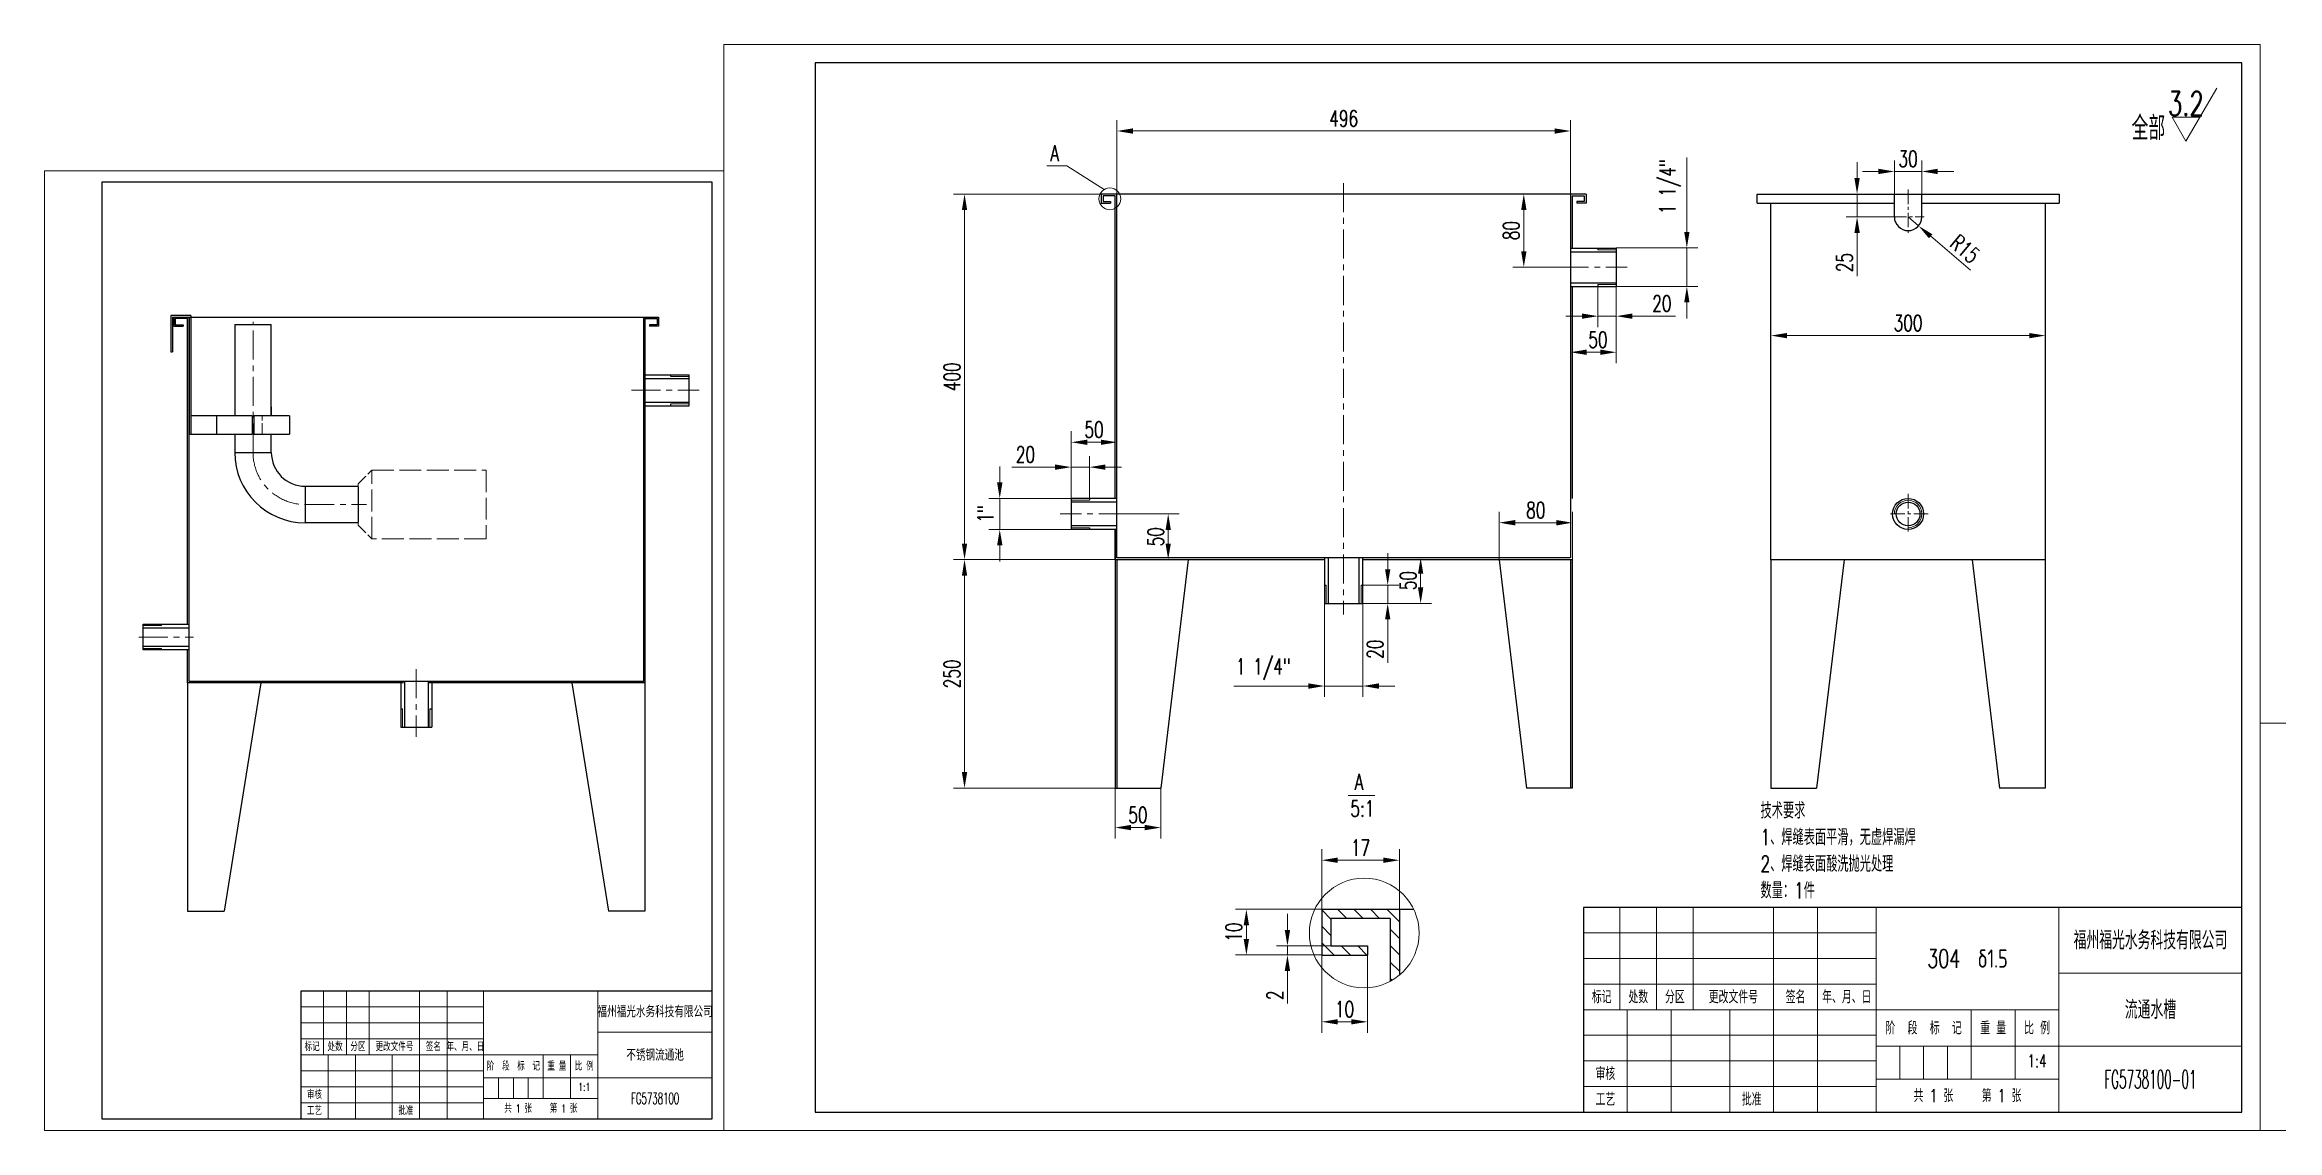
# Model space of a CAD drawing. Header units: millimetres. Extents: x 0 to 10469, y -1705 to 1188.
# Drawn here: x 0 to 2441, y 0 to 1188 of the extents above; entities that cross this region are included whole.
import ezdxf
from ezdxf.enums import TextEntityAlignment as Align

# ---------------------------------------------------------------- set-up
doc = ezdxf.new("R2010")
doc.units = ezdxf.units.MM
doc.linetypes.add('ACAD_ISO02W100', pattern=[15, 12, -3])
doc.linetypes.add('CENTER', pattern=[50.8, 31.75, -6.35, 6.35, -6.35])
for name, color, linetype, lineweight in [('中心线', 1, 'CENTER', 15), ('粗实线', 7, 'Continuous', 30), ('细实线', 3, 'Continuous', 15), ('虚线', 2, 'ACAD_ISO02W100', 15)]:
    doc.layers.add(name, color=color, linetype=linetype, lineweight=lineweight)
doc.styles.add('2', font='simplex.shx', dxfattribs={"width": 0.7, "height": 7, "bigfont": 'hztxt.shx'})
doc.styles.add('5', font='simplex.shx', dxfattribs={"width": 0.7, "height": 17.5, "bigfont": 'hztxt.shx'})
doc.styles.add('机械工程图样式', font='simplex.shx', dxfattribs={"width": 0.7, "height": 3.5, "bigfont": 'hztxt.shx'})
doc.dimstyles.new('机械工程图-5', dxfattribs={"dimtxt": 3.5, "dimasz": 17.5, "dimexe": 12, "dimexo": 0, "dimgap": 5, "dimtad": 1, "dimdec": 3, "dimdsep": 46, "dimtxsty": '5', "dimcen": 0, "dimclrd": 256, "dimclre": 256, "dimadec": 0, "dimazin": 2, "dimtfac": 1, "dimtdec": 3, "dimtmove": 0, "dimatfit": 3, "dimfxl": 1, "dimtolj": 1, "dimtzin": 0, "dimlwd": -1, "dimlwe": -1, "dimarcsym": 0})
doc.dimstyles.new('机械工程图-5-0.2', dxfattribs={"dimtxt": 3.5, "dimasz": 17.5, "dimexe": 12, "dimexo": 0, "dimgap": 5, "dimtad": 1, "dimdec": 3, "dimlfac": 0.2, "dimdsep": 46, "dimtxsty": '5', "dimcen": 0, "dimclrd": 256, "dimclre": 256, "dimadec": 0, "dimazin": 2, "dimtfac": 1, "dimtdec": 3, "dimtmove": 0, "dimatfit": 3, "dimfxl": 1, "dimtolj": 1, "dimtzin": 0, "dimlwd": -1, "dimlwe": -1, "dimarcsym": 0})

# ---------------------------------------------------------------- blocks, each defined once
blk = doc.blocks.new('*D3')
at = {"layer": 'Defpoints', "color": 0}
for p in [(1406.3, 201.9), (1358.9, 191.9), (1396.3, 191.9)]:
    blk.add_point(p, dxfattribs=at)
at = {"layer": '细实线'}
for p, q in [((1358.9, 219.4), (1358.9, 236.9)), ((1406.3, 201.9), (1346.9, 201.9)), ((1358.9, 201.9), (1358.9, 191.9)), ((1396.3, 191.9), (1346.9, 191.9)), ((1358.9, 174.4), (1358.9, 138.7))]:
    blk.add_line(p, q, dxfattribs=at)
for points in [[(1355.9, 219.4), (1361.8, 219.4), (1358.9, 201.9)], [(1355.9, 174.4), (1361.8, 174.4), (1358.9, 191.9)]]:
    blk.add_solid(points, dxfattribs=at)
at = {"layer": '细实线', "color": 0, "insert": (1345.1, 147.8), "char_height": 17.5, "attachment_point": 5, "rotation": 90, "style": '5'}
blk.add_mtext('\\A1;2', dxfattribs=at)
blk = doc.blocks.new('*D4')
at = {"layer": 'Defpoints', "color": 0}
for p in [(1396.3, 295.6), (1396.3, 241.9), (1481.3, 241.9)]:
    blk.add_point(p, dxfattribs=at)
at = {"layer": '细实线'}
for p, q in [((1396.3, 241.9), (1396.3, 307.6)), ((1463.8, 295.6), (1413.8, 295.6)), ((1481.3, 241.9), (1481.3, 307.6))]:
    blk.add_line(p, q, dxfattribs=at)
for points in [[(1413.8, 298.5), (1413.8, 292.7), (1396.3, 295.6)], [(1463.8, 298.5), (1463.8, 292.7), (1481.3, 295.6)]]:
    blk.add_solid(points, dxfattribs=at)
at = {"layer": '细实线', "color": 0, "insert": (1438.8, 309.3), "char_height": 17.5, "attachment_point": 5, "style": '5'}
blk.add_mtext('\\A1;17', dxfattribs=at)
blk = doc.blocks.new('*D5')
at = {"layer": 'Defpoints', "color": 0}
for p in [(1396.3, 191.9), (1446.3, 191.9), (1396.3, 118.8)]:
    blk.add_point(p, dxfattribs=at)
at = {"layer": '细实线'}
for p, q in [((1396.3, 191.9), (1396.3, 106.8)), ((1446.3, 191.9), (1446.3, 106.8)), ((1428.8, 118.8), (1413.8, 118.8))]:
    blk.add_line(p, q, dxfattribs=at)
for points in [[(1413.8, 121.7), (1413.8, 115.9), (1396.3, 118.8)], [(1428.8, 121.7), (1428.8, 115.9), (1446.3, 118.8)]]:
    blk.add_solid(points, dxfattribs=at)
at = {"layer": '细实线', "color": 0, "insert": (1421.3, 132.5), "char_height": 17.5, "attachment_point": 5, "style": '5'}
blk.add_mtext('\\A1;10', dxfattribs=at)
blk = doc.blocks.new('*D6')
at = {"layer": 'Defpoints', "color": 0}
for p in [(1396.3, 241.9), (1314, 191.9), (1396.3, 191.9)]:
    blk.add_point(p, dxfattribs=at)
at = {"layer": '细实线'}
for p, q in [((1396.3, 241.9), (1302, 241.9)), ((1314, 224.4), (1314, 209.4)), ((1396.3, 191.9), (1302, 191.9))]:
    blk.add_line(p, q, dxfattribs=at)
for points in [[(1311, 224.4), (1316.9, 224.4), (1314, 241.9)], [(1311, 209.4), (1316.9, 209.4), (1314, 191.9)]]:
    blk.add_solid(points, dxfattribs=at)
at = {"layer": '细实线', "color": 0, "insert": (1300.2, 216.9), "char_height": 17.5, "attachment_point": 5, "rotation": 90, "style": '5'}
blk.add_mtext('\\A1;10', dxfattribs=at)
blk = doc.blocks.new('*D7')
at = {"layer": 'Defpoints', "color": 0}
for p in [(1184.4, 674.5), (1184.4, 624.5), (1228.5, 624.5)]:
    blk.add_point(p, dxfattribs=at)
at = {"layer": '细实线'}
for p, q in [((1184.4, 674.5), (1240.5, 674.5)), ((1228.5, 657), (1228.5, 642)), ((1184.4, 624.5), (1240.5, 624.5))]:
    blk.add_line(p, q, dxfattribs=at)
for points in [[(1225.6, 657), (1231.4, 657), (1228.5, 674.5)], [(1225.6, 642), (1231.4, 642), (1228.5, 624.5)]]:
    blk.add_solid(points, dxfattribs=at)
at = {"layer": '细实线', "color": 0, "insert": (1214.8, 649.5), "char_height": 17.5, "attachment_point": 5, "rotation": 90, "style": '5'}
blk.add_mtext('\\A1;50', dxfattribs=at)
blk = doc.blocks.new('*D8')
at = {"layer": 'Defpoints', "color": 0}
for p in [(1617.3, 1024.5), (1656.4, 1024.5), (1656.4, 944.5)]:
    blk.add_point(p, dxfattribs=at)
at = {"layer": '细实线'}
for p, q in [((1656.4, 1024.5), (1605.3, 1024.5)), ((1617.3, 962), (1617.3, 1007)), ((1656.4, 944.5), (1605.3, 944.5))]:
    blk.add_line(p, q, dxfattribs=at)
for points in [[(1614.4, 1007), (1620.3, 1007), (1617.3, 1024.5)], [(1614.4, 962), (1620.3, 962), (1617.3, 944.5)]]:
    blk.add_solid(points, dxfattribs=at)
at = {"layer": '细实线', "color": 0, "insert": (1603.6, 984.5), "char_height": 17.5, "attachment_point": 5, "rotation": 90, "style": '5'}
blk.add_mtext('\\A1;80', dxfattribs=at)
blk = doc.blocks.new('*D9')
at = {"layer": 'Defpoints', "color": 0}
for p in [(1399.4, 576.5), (1441.4, 576.5), (1399.4, 486.2)]:
    blk.add_point(p, dxfattribs=at)
at = {"layer": '细实线'}
for p, q in [((1399.4, 576.5), (1399.4, 474.2)), ((1441.4, 576.5), (1441.4, 474.2)), ((1381.9, 486.2), (1300.3, 486.2)), ((1441.4, 486.2), (1399.4, 486.2)), ((1458.9, 486.2), (1476.4, 486.2))]:
    blk.add_line(p, q, dxfattribs=at)
for points in [[(1381.9, 483.2), (1381.9, 489.1), (1399.4, 486.2)], [(1458.9, 489.1), (1458.9, 483.2), (1441.4, 486.2)]]:
    blk.add_solid(points, dxfattribs=at)
at = {"layer": '细实线', "color": 0, "insert": (1332.4, 504.5), "char_height": 17.5, "attachment_point": 5, "style": '5'}
blk.add_mtext('\\A1;1 1/4"', dxfattribs=at)
blk = doc.blocks.new('*D10')
at = {"layer": 'Defpoints', "color": 0}
for p in [(1718.4, 965.5), (1718.4, 923.5), (1795.6, 923.5)]:
    blk.add_point(p, dxfattribs=at)
at = {"layer": '细实线'}
for p, q in [((1795.6, 983), (1795.6, 1064.5)), ((1718.4, 965.5), (1807.6, 965.5)), ((1795.6, 965.5), (1795.6, 923.5)), ((1718.4, 923.5), (1807.6, 923.5)), ((1795.6, 906), (1795.6, 888.5))]:
    blk.add_line(p, q, dxfattribs=at)
for points in [[(1792.7, 983), (1798.5, 983), (1795.6, 965.5)], [(1798.5, 906), (1792.7, 906), (1795.6, 923.5)]]:
    blk.add_solid(points, dxfattribs=at)
at = {"layer": '细实线', "color": 0, "insert": (1777.3, 1032.5), "char_height": 17.5, "attachment_point": 5, "rotation": 90, "style": '5'}
blk.add_mtext('\\A1;1 1/4"', dxfattribs=at)
blk = doc.blocks.new('*D11')
at = {"layer": 'Defpoints', "color": 0}
for p in [(1122.4, 691.5), (1044.3, 657.5), (1122.4, 657.5)]:
    blk.add_point(p, dxfattribs=at)
at = {"layer": '细实线'}
for p, q in [((1044.3, 709), (1044.3, 726.5)), ((1122.4, 691.5), (1032.3, 691.5)), ((1044.3, 691.5), (1044.3, 657.5)), ((1122.4, 657.5), (1032.3, 657.5)), ((1044.3, 640), (1044.3, 622.5))]:
    blk.add_line(p, q, dxfattribs=at)
for points in [[(1041.4, 709), (1047.3, 709), (1044.3, 691.5)], [(1047.3, 640), (1041.4, 640), (1044.3, 657.5)]]:
    blk.add_solid(points, dxfattribs=at)
at = {"layer": '细实线', "color": 0, "insert": (1028.9, 674.5), "char_height": 17.5, "attachment_point": 5, "rotation": 90, "style": '5'}
blk.add_mtext('\\A1;1"', dxfattribs=at)
blk = doc.blocks.new('*D12')
at = {"layer": 'Defpoints', "color": 0}
for p in [(1441.4, 596.5), (1441.4, 576.5), (1468.5, 576.5)]:
    blk.add_point(p, dxfattribs=at)
at = {"layer": '细实线'}
for p, q in [((1468.5, 614), (1468.5, 631.5)), ((1441.4, 596.5), (1480.5, 596.5)), ((1468.5, 596.5), (1468.5, 576.5)), ((1441.4, 576.5), (1480.5, 576.5)), ((1468.5, 559), (1468.5, 511.6))]:
    blk.add_line(p, q, dxfattribs=at)
for points in [[(1465.6, 614), (1471.4, 614), (1468.5, 596.5)], [(1465.6, 559), (1471.4, 559), (1468.5, 576.5)]]:
    blk.add_solid(points, dxfattribs=at)
at = {"layer": '细实线', "color": 0, "insert": (1454.7, 526.5), "char_height": 17.5, "attachment_point": 5, "rotation": 90, "style": '5'}
blk.add_mtext('\\A1;20', dxfattribs=at)
blk = doc.blocks.new('*D13')
at = {"layer": 'Defpoints', "color": 0}
for p in [(1698.4, 923.5), (1718.4, 923.5), (1718.4, 890.9)]:
    blk.add_point(p, dxfattribs=at)
at = {"layer": '细实线'}
for p, q in [((1698.4, 923.5), (1698.4, 878.9)), ((1718.4, 923.5), (1718.4, 878.9)), ((1680.9, 890.9), (1663.4, 890.9)), ((1698.4, 890.9), (1718.4, 890.9)), ((1735.9, 890.9), (1783.2, 890.9))]:
    blk.add_line(p, q, dxfattribs=at)
for points in [[(1680.9, 893.8), (1680.9, 888), (1698.4, 890.9)], [(1735.9, 893.8), (1735.9, 888), (1718.4, 890.9)]]:
    blk.add_solid(points, dxfattribs=at)
at = {"layer": '细实线', "color": 0, "insert": (1768.3, 904.7), "char_height": 17.5, "attachment_point": 5, "style": '5'}
blk.add_mtext('\\A1;20', dxfattribs=at)
blk = doc.blocks.new('*D14')
at = {"layer": 'Defpoints', "color": 0}
for p in [(1142.4, 725.7), (1122.4, 689.5), (1142.4, 689.5)]:
    blk.add_point(p, dxfattribs=at)
at = {"layer": '细实线'}
for p, q in [((1122.4, 689.5), (1122.4, 737.7)), ((1142.4, 689.5), (1142.4, 737.7)), ((1104.9, 725.7), (1057.5, 725.7)), ((1142.4, 725.7), (1122.4, 725.7)), ((1159.9, 725.7), (1177.4, 725.7))]:
    blk.add_line(p, q, dxfattribs=at)
for points in [[(1104.9, 728.6), (1104.9, 722.8), (1122.4, 725.7)], [(1159.9, 728.6), (1159.9, 722.8), (1142.4, 725.7)]]:
    blk.add_solid(points, dxfattribs=at)
at = {"layer": '细实线', "color": 0, "insert": (1072.4, 739.5), "char_height": 17.5, "attachment_point": 5, "style": '5'}
blk.add_mtext('\\A1;20', dxfattribs=at)
blk = doc.blocks.new('*D15')
at = {"layer": 'Defpoints', "color": 0}
for p in [(1670.4, 664.9), (1590.4, 624.5), (1670.4, 624.5)]:
    blk.add_point(p, dxfattribs=at)
at = {"layer": '细实线'}
for p, q in [((1590.4, 624.5), (1590.4, 676.9)), ((1607.9, 664.9), (1652.9, 664.9)), ((1670.4, 624.5), (1670.4, 676.9))]:
    blk.add_line(p, q, dxfattribs=at)
for points in [[(1607.9, 667.8), (1607.9, 661.9), (1590.4, 664.9)], [(1652.9, 667.8), (1652.9, 661.9), (1670.4, 664.9)]]:
    blk.add_solid(points, dxfattribs=at)
at = {"layer": '细实线', "color": 0, "insert": (1630.4, 678.6), "char_height": 17.5, "attachment_point": 5, "style": '5'}
blk.add_mtext('\\A1;80', dxfattribs=at)
blk = doc.blocks.new('*D16')
at = {"layer": 'Defpoints', "color": 0}
for p in [(1170.4, 374.5), (1220.4, 374.5), (1170.4, 331.3)]:
    blk.add_point(p, dxfattribs=at)
at = {"layer": '细实线'}
for p, q in [((1170.4, 374.5), (1170.4, 319.3)), ((1220.4, 374.5), (1220.4, 319.3)), ((1202.9, 331.3), (1187.9, 331.3))]:
    blk.add_line(p, q, dxfattribs=at)
for points in [[(1187.9, 334.3), (1187.9, 328.4), (1170.4, 331.3)], [(1202.9, 334.3), (1202.9, 328.4), (1220.4, 331.3)]]:
    blk.add_solid(points, dxfattribs=at)
at = {"layer": '细实线', "color": 0, "insert": (1195.4, 345.1), "char_height": 17.5, "attachment_point": 5, "style": '5'}
blk.add_mtext('\\A1;50', dxfattribs=at)
blk = doc.blocks.new('*D17')
at = {"layer": 'Defpoints', "color": 0}
for p in [(1005.8, 624.5), (1170.4, 624.5), (1170.4, 374.5)]:
    blk.add_point(p, dxfattribs=at)
at = {"layer": '细实线'}
for p, q in [((1170.4, 624.5), (993.8, 624.5)), ((1005.8, 392), (1005.8, 607)), ((1170.4, 374.5), (993.8, 374.5))]:
    blk.add_line(p, q, dxfattribs=at)
for points in [[(1002.9, 607), (1008.7, 607), (1005.8, 624.5)], [(1002.9, 392), (1008.7, 392), (1005.8, 374.5)]]:
    blk.add_solid(points, dxfattribs=at)
at = {"layer": '细实线', "color": 0, "insert": (992.1, 499.5), "char_height": 17.5, "attachment_point": 5, "rotation": 90, "style": '5'}
blk.add_mtext('\\A1;250', dxfattribs=at)
blk = doc.blocks.new('*D18')
at = {"layer": 'Defpoints', "color": 0}
for p in [(1441.4, 626.5), (1441.4, 576.5), (1504.5, 576.5)]:
    blk.add_point(p, dxfattribs=at)
at = {"layer": '细实线'}
for p, q in [((1441.4, 626.5), (1516.5, 626.5)), ((1504.5, 609), (1504.5, 594)), ((1441.4, 576.5), (1516.5, 576.5))]:
    blk.add_line(p, q, dxfattribs=at)
for points in [[(1501.6, 609), (1507.4, 609), (1504.5, 626.5)], [(1501.6, 594), (1507.4, 594), (1504.5, 576.5)]]:
    blk.add_solid(points, dxfattribs=at)
at = {"layer": '细实线', "color": 0, "insert": (1490.8, 601.5), "char_height": 17.5, "attachment_point": 5, "rotation": 90, "style": '5'}
blk.add_mtext('\\A1;50', dxfattribs=at)
blk = doc.blocks.new('*D19')
at = {"layer": 'Defpoints', "color": 0}
for p in [(1122.4, 752.9), (1122.4, 691.5), (1172.4, 691.5)]:
    blk.add_point(p, dxfattribs=at)
at = {"layer": '细实线'}
for p, q in [((1122.4, 691.5), (1122.4, 764.9)), ((1172.4, 691.5), (1172.4, 764.9)), ((1154.9, 752.9), (1139.9, 752.9))]:
    blk.add_line(p, q, dxfattribs=at)
for points in [[(1139.9, 755.8), (1139.9, 750), (1122.4, 752.9)], [(1154.9, 755.8), (1154.9, 750), (1172.4, 752.9)]]:
    blk.add_solid(points, dxfattribs=at)
at = {"layer": '细实线', "color": 0, "insert": (1147.4, 766.7), "char_height": 17.5, "attachment_point": 5, "style": '5'}
blk.add_mtext('\\A1;50', dxfattribs=at)
blk = doc.blocks.new('*D20')
at = {"layer": 'Defpoints', "color": 0}
for p in [(1668.4, 923.5), (1718.4, 923.5), (1668.4, 851.4)]:
    blk.add_point(p, dxfattribs=at)
at = {"layer": '细实线'}
for p, q in [((1668.4, 923.5), (1668.4, 839.4)), ((1718.4, 923.5), (1718.4, 839.4)), ((1700.9, 851.4), (1685.9, 851.4))]:
    blk.add_line(p, q, dxfattribs=at)
for points in [[(1685.9, 854.3), (1685.9, 848.5), (1668.4, 851.4)], [(1700.9, 854.3), (1700.9, 848.5), (1718.4, 851.4)]]:
    blk.add_solid(points, dxfattribs=at)
at = {"layer": '细实线', "color": 0, "insert": (1698.4, 865.1), "char_height": 17.5, "attachment_point": 5, "style": '5'}
blk.add_mtext('\\A1;50', dxfattribs=at)
blk = doc.blocks.new('*D21')
at = {"layer": 'Defpoints', "color": 0}
for p in [(1668.4, 1093.5), (1172.4, 1024.5), (1668.4, 1024.5)]:
    blk.add_point(p, dxfattribs=at)
at = {"layer": '细实线'}
for p, q in [((1172.4, 1024.5), (1172.4, 1105.5)), ((1668.4, 1024.5), (1668.4, 1105.5)), ((1189.9, 1093.5), (1650.9, 1093.5))]:
    blk.add_line(p, q, dxfattribs=at)
for points in [[(1189.9, 1096.4), (1189.9, 1090.5), (1172.4, 1093.5)], [(1650.9, 1096.4), (1650.9, 1090.5), (1668.4, 1093.5)]]:
    blk.add_solid(points, dxfattribs=at)
at = {"layer": '细实线', "color": 0, "insert": (1420.4, 1107.2), "char_height": 17.5, "attachment_point": 5, "style": '5'}
blk.add_mtext('\\A1;496', dxfattribs=at)
blk = doc.blocks.new('*D22')
at = {"layer": 'Defpoints', "color": 0}
for p in [(1155.4, 1024.5), (1005.8, 624.5), (1170.4, 624.5)]:
    blk.add_point(p, dxfattribs=at)
at = {"layer": '细实线'}
for p, q in [((1155.4, 1024.5), (993.8, 1024.5)), ((1005.8, 1007), (1005.8, 642)), ((1170.4, 624.5), (993.8, 624.5))]:
    blk.add_line(p, q, dxfattribs=at)
for points in [[(1002.9, 1007), (1008.7, 1007), (1005.8, 1024.5)], [(1002.9, 642), (1008.7, 642), (1005.8, 624.5)]]:
    blk.add_solid(points, dxfattribs=at)
at = {"layer": '细实线', "color": 0, "insert": (992.1, 824.5), "char_height": 17.5, "attachment_point": 5, "rotation": 90, "style": '5'}
blk.add_mtext('\\A1;400', dxfattribs=at)
blk = doc.blocks.new('标题栏')
at = {"layer": '粗实线'}
blk.add_lwpolyline([(-180, 0), (0, 0), (0, 56), (-180, 56)], close=True, dxfattribs=at)
at = {"layer": '细实线'}
for p, q in [((-170, 56), (-170, 28)), ((-160, 56), (-160, 28)), ((-150, 56), (-150, 28)), ((-128, 56), (-128, 0)), ((-116, 56), (-116, 0)), ((-100, 56), (-100, 0)), ((-50, 56), (-50, 0)), ((-100, 49), (-180, 49)), ((-100, 42), (-180, 42)), ((0, 38), (-50, 38)), ((-100, 35), (-180, 35)), ((-50, 28), (-180, 28)), ((-168, 28), (-168, 0)), ((-156, 28), (-156, 0)), ((-140, 28), (-140, 0)), ((-74, 28), (-74, 9)), ((-62, 28), (-62, 9)), ((-100, 21), (-180, 21)), ((-100, 14), (-180, 14)), ((0, 18), (-100, 18)), ((-93.5, 18), (-93.5, 9)), ((-87, 18), (-87, 9)), ((-80.5, 18), (-80.5, 9)), ((-100, 7), (-180, 7)), ((-100, 9), (-50, 9))]:
    blk.add_line(p, q, dxfattribs=at)
at = {"layer": '细实线', "style": '机械工程图样式', "width": 0.7}
for s, p in [('标记', (-175, 31.5)), ('处数', (-165, 31.49)), ('分区', (-155, 31.5)), ('更改文件号', (-139, 31.5)), ('签名', (-122, 31.5)), ('年、月、日', (-108, 31.5)), ('阶  段  标  记', (-87, 23)), ('重 量', (-68, 23)), ('比 例', (-56, 23)), ('审核', (-174, 10.5)), ('工艺', (-174, 3.5)), ('批准', (-134, 3.5))]:
    blk.add_text(s, height=3.5, dxfattribs=at).set_placement(p, align=Align.MIDDLE_CENTER)
for tag, height, p in [('单位名称', 5, (-25, 47)), ('材料标记', 5, (-75, 42)), ('图样名称', 5, (-25, 28)), ('重量', 3.5, (-68, 14)), ('比例', 3.5, (-56, 14)), ('共张第张', 3.5, (-75, 4.51)), ('图样代号', 5, (-25, 9))]:
    blk.add_attdef(tag, text='', height=height, dxfattribs=at).set_placement(p, align=Align.MIDDLE_CENTER)
blk = doc.blocks.new('粗糙度')
at = {"layer": '细实线'}
for p, q in [((0, 0), (4.48, 7.75)), ((0, 0), (-2.02, 3.5)), ((-2.02, 3.5), (2.02, 3.5))]:
    blk.add_line(p, q, dxfattribs=at)
at = {"layer": '细实线', "style": '机械工程图样式', "width": 0.7}
blk.add_attdef('粗糙度', text='', height=3.5, dxfattribs=at).set_placement((-0.02, 5.51), align=Align.MIDDLE_CENTER)
blk = doc.blocks.new('*D23')
at = {"layer": 'Defpoints', "color": 0}
for p in [(1887.5, 1014.5), (2187.5, 1014.5), (2187.5, 869.6)]:
    blk.add_point(p, dxfattribs=at)
at = {"layer": '细实线'}
for p, q in [((1887.5, 1014.5), (1887.5, 857.6)), ((2187.5, 1014.5), (2187.5, 857.6)), ((1905, 869.6), (2170, 869.6))]:
    blk.add_line(p, q, dxfattribs=at)
for points in [[(1905, 872.5), (1905, 866.7), (1887.5, 869.6)], [(2170, 872.5), (2170, 866.7), (2187.5, 869.6)]]:
    blk.add_solid(points, dxfattribs=at)
at = {"layer": '细实线', "color": 0, "insert": (2037.5, 883.4), "char_height": 17.5, "attachment_point": 5, "style": '5'}
blk.add_mtext('\\A1;300', dxfattribs=at)
blk = doc.blocks.new('*D24')
at = {"layer": 'Defpoints', "color": 0}
for p in [(2037.5, 999.5), (2048.9, 989.7)]:
    blk.add_point(p, dxfattribs=at)
at = {"layer": '细实线'}
for p, q in [((2037.5, 999.5), (2048.9, 989.7)), ((2105.7, 941.1), (2062.2, 978.3))]:
    blk.add_line(p, q, dxfattribs=at)
blk.add_solid([(2064.1, 980.5), (2060.3, 976.1), (2048.9, 989.7)], dxfattribs=at)
at = {"layer": '细实线', "color": 0, "insert": (2099.6, 964.5), "char_height": 17.5, "attachment_point": 5, "rotation": 319.4678, "style": '5'}
blk.add_mtext('\\A1;R15', dxfattribs=at)
blk = doc.blocks.new('*D25')
at = {"layer": 'Defpoints', "color": 0}
for p in [(2052.5, 1049.2), (2022.5, 1024.5), (2052.5, 1024.5)]:
    blk.add_point(p, dxfattribs=at)
at = {"layer": '细实线'}
for p, q in [((2022.5, 1024.5), (2022.5, 1061.2)), ((2052.5, 1024.5), (2052.5, 1061.2)), ((2005, 1049.2), (1987.5, 1049.2)), ((2022.5, 1049.2), (2052.5, 1049.2)), ((2070, 1049.2), (2087.5, 1049.2))]:
    blk.add_line(p, q, dxfattribs=at)
for points in [[(2005, 1052.2), (2005, 1046.3), (2022.5, 1049.2)], [(2070, 1052.2), (2070, 1046.3), (2052.5, 1049.2)]]:
    blk.add_solid(points, dxfattribs=at)
at = {"layer": '细实线', "color": 0, "insert": (2037.5, 1063), "char_height": 17.5, "attachment_point": 5, "style": '5'}
blk.add_mtext('\\A1;30', dxfattribs=at)
blk = doc.blocks.new('*D26')
at = {"layer": 'Defpoints', "color": 0}
for p in [(2022.5, 1024.5), (1981.7, 999.5), (2020, 999.5)]:
    blk.add_point(p, dxfattribs=at)
at = {"layer": '细实线'}
for p, q in [((1981.7, 1042), (1981.7, 1059.5)), ((2022.5, 1024.5), (1969.7, 1024.5)), ((1981.7, 1024.5), (1981.7, 999.5)), ((2020, 999.5), (1969.7, 999.5)), ((1981.7, 982), (1981.7, 934.6))]:
    blk.add_line(p, q, dxfattribs=at)
for points in [[(1978.8, 1042), (1984.7, 1042), (1981.7, 1024.5)], [(1978.8, 982), (1984.7, 982), (1981.7, 999.5)]]:
    blk.add_solid(points, dxfattribs=at)
at = {"layer": '细实线', "color": 0, "insert": (1968, 949.5), "char_height": 17.5, "attachment_point": 5, "rotation": 90, "style": '5'}
blk.add_mtext('\\A1;25', dxfattribs=at)

msp = doc.modelspace()

# ---------------------------------------------------------------- hatches: boundary and pattern name
at = {"layer": '细实线'}
h = msp.add_hatch(dxfattribs=at)
h.set_pattern_fill('ANSI31', color=256, scale=4, angle=-90, style=0)
h.set_pattern_definition([(315, (1262.278, 680.612), (8.98026, 8.98026), [])])
h.paths.add_polyline_path([(1471.3383, 231.8707), (1471.3383, 163.1442, 0.050455265), (1481.3383, 169.9184), (1481.3383, 241.8707), (1396.3383, 241.8707), (1396.3383, 191.8707), (1446.3383, 191.8707), (1446.3383, 201.8707), (1406.3383, 201.8707), (1406.3383, 231.8707)])

# ---------------------------------------------------------------- linework, layer by layer
at = {"layer": '中心线'}
for p, q in [((1420.3538, 1036.4505), (1420.3538, 564.4505)), ((1656.3538, 944.4505), (1730.3538, 944.4505)), ((227.8354, 741.7919), (227.8354, 884.7919)), ((641.5105, 809.7919), (715.5105, 809.7919)), ((284.8354, 684.7919), (352.0597, 684.7919)), ((1184.3538, 674.4505), (1110.3538, 674.4505)), ((102.8354, 539.7919), (162.8354, 539.7919)), ((406.3354, 504.6168), (406.3354, 430.6168))]:
    msp.add_line(p, q, dxfattribs=at)
at = {"layer": '中心线', "ltscale": 0.5}
for p, q in [((2037.5114, 1029.4505), (2037.5114, 981.9505)), ((2020.0114, 999.4505), (2055.0114, 999.4505)), ((2037.5114, 696.4505), (2037.5114, 652.4505)), ((2059.5114, 674.4505), (2015.5114, 674.4505))]:
    msp.add_line(p, q, dxfattribs=at)
at = {"layer": '中心线'}
msp.add_arc((284.8354, 741.7919), 57, 180, 270, dxfattribs=at)
at = {"layer": '粗实线'}
for p, q in [((1155.3538, 1024.4505), (1155.3538, 1014.4505)), ((1685.3538, 1024.4505), (1155.3538, 1024.4505)), ((1155.3538, 1014.4505), (1165.3538, 1014.4505)), ((1157.3538, 1022.4505), (1157.3538, 1016.4505)), ((1170.3538, 1022.4505), (1157.3538, 1022.4505)), ((1157.3538, 1016.4505), (1165.3538, 1016.4505)), ((1165.3538, 1016.4505), (1165.3538, 1014.4505)), ((1170.3538, 691.4505), (1170.3538, 1022.4505)), ((1172.3538, 626.4505), (1172.3538, 1024.4505)), ((1668.3538, 1024.4505), (1668.3538, 626.4505)), ((1670.3538, 1022.4505), (1683.3538, 1022.4505)), ((1670.3538, 1022.4505), (1670.3538, 965.4505)), ((1683.3538, 1016.4505), (1675.3538, 1016.4505)), ((1675.3538, 1016.4505), (1675.3538, 1014.4505)), ((1685.3538, 1014.4505), (1675.3538, 1014.4505)), ((1683.3538, 1022.4505), (1683.3538, 1016.4505)), ((1685.3538, 1024.4505), (1685.3538, 1014.4505)), ((1872.5114, 1024.4505), (2202.5114, 1024.4505)), ((1872.5114, 1014.4505), (1872.5114, 1024.4505)), ((1872.5114, 1014.4505), (2022.5114, 1014.4505)), ((1887.5114, 624.4505), (1887.5114, 1014.4505)), ((2022.5114, 999.4505), (2022.5114, 1024.4505)), ((2022.5114, 1024.4505), (2052.5114, 1024.4505)), ((2052.5114, 999.4505), (2052.5114, 1024.4505)), ((2052.5114, 1014.4505), (2202.5114, 1014.4505)), ((2187.5114, 1014.4505), (2187.5114, 624.4505)), ((2202.5114, 1024.4505), (2202.5114, 1014.4505)), ((1668.3538, 965.4505), (1718.3538, 965.4505)), ((1668.3538, 961.4505), (1718.3538, 961.4505)), ((1698.3538, 965.4505), (1698.3538, 963.4505)), ((1718.3538, 965.4505), (1718.3538, 923.4505)), ((1668.3538, 927.4505), (1718.3538, 927.4505)), ((1668.3538, 923.4505), (1718.3538, 923.4505)), ((1670.3538, 923.4505), (1670.3538, 691.4505)), ((1698.3538, 925.4505), (1698.3538, 923.4505)), ((159.8354, 891.7919), (137.8354, 891.7919)), ((137.8354, 891.7919), (137.8354, 851.7919)), ((139.8354, 889.7919), (139.8354, 851.7919)), ((139.8354, 889.7919), (157.8354, 889.7919)), ((141.3354, 889.7919), (141.3354, 879.7919)), ((141.3354, 889.7919), (671.3354, 889.7919)), ((141.3354, 879.7919), (151.3354, 879.7919)), ((142.8354, 888.2919), (142.8354, 881.2919)), ((156.3354, 888.2919), (142.8354, 888.2919)), ((142.8354, 881.2919), (151.3354, 881.2919)), ((151.3354, 881.2919), (151.3354, 879.7919)), ((156.3354, 553.7919), (156.3354, 888.2919)), ((157.8354, 491.2919), (157.8354, 889.7919)), ((157.8354, 889.7919), (157.8354, 761.7919)), ((159.8354, 891.7919), (159.8354, 761.7919)), ((207.8354, 881.7919), (207.8354, 781.7919)), ((207.8354, 881.7919), (247.8354, 881.7919)), ((247.8354, 781.7919), (247.8354, 881.7919)), ((654.8354, 889.7919), (654.8354, 491.2919)), ((654.8354, 889.7919), (654.8354, 541.2919)), ((656.3354, 888.2919), (656.3354, 489.7919)), ((656.3354, 888.2919), (669.8354, 888.2919)), ((669.8354, 881.2919), (661.3354, 881.2919)), ((661.3354, 881.2919), (661.3354, 879.7919)), ((671.3354, 879.7919), (661.3354, 879.7919)), ((669.8354, 888.2919), (669.8354, 881.2919)), ((671.3354, 889.7919), (671.3354, 879.7919)), ((137.8354, 851.7919), (139.8354, 851.7919)), ((654.8354, 826.7919), (704.8354, 826.7919)), ((654.8354, 822.7919), (704.8354, 822.7919)), ((684.8354, 824.7919), (684.8354, 826.7919)), ((704.8354, 792.7919), (704.8354, 826.7919)), ((226.8354, 781.7919), (159.8354, 781.7919)), ((187.8354, 781.7919), (187.8354, 761.7919)), ((207.8354, 791.7919), (207.8354, 781.7919)), ((226.8354, 781.7919), (226.8354, 761.7919)), ((267.8354, 781.7919), (228.8354, 781.7919)), ((228.8354, 781.7919), (228.8354, 761.7919)), ((247.8354, 791.7919), (247.8354, 781.7919)), ((267.8354, 781.7919), (267.8354, 761.7919)), ((654.8354, 796.7919), (704.8354, 796.7919)), ((654.8354, 792.7919), (704.8354, 792.7919)), ((684.8354, 792.7919), (684.8354, 794.7919)), ((157.8354, 761.7919), (226.8354, 761.7919)), ((207.8354, 761.7919), (207.8354, 741.7919)), ((228.8354, 761.7919), (267.8354, 761.7919)), ((247.8354, 741.7919), (247.8354, 761.7919)), ((207.8354, 741.7919), (247.8354, 741.7919)), ((284.8354, 704.7919), (284.8354, 664.7919)), ((284.8354, 704.7919), (342.3354, 704.7919)), ((342.3354, 704.7919), (342.8354, 704.2919)), ((342.8354, 704.2919), (342.8354, 665.2919)), ((1172.3538, 691.4505), (1122.3538, 691.4505)), ((1122.3538, 691.4505), (1122.3538, 657.4505)), ((1172.3538, 687.4505), (1122.3538, 687.4505)), ((1142.3538, 691.4505), (1142.3538, 689.4505)), ((342.3354, 664.7919), (284.8354, 664.7919)), ((342.8354, 665.2919), (342.3354, 664.7919)), ((1172.3538, 661.4505), (1122.3538, 661.4505)), ((1142.3538, 659.4505), (1142.3538, 657.4505)), ((1172.3538, 657.4505), (1122.3538, 657.4505)), ((1170.3538, 657.4505), (1170.3538, 624.4505)), ((1170.3538, 624.4505), (1170.3538, 657.4505)), ((1170.3538, 624.4505), (1170.3538, 374.4505)), ((1399.3538, 624.4505), (1170.3538, 624.4505)), ((1668.3538, 626.4505), (1172.3538, 626.4505)), ((1172.3538, 624.4505), (1172.3538, 374.4505)), ((1250.3538, 624.4505), (1220.3538, 374.4505)), ((1399.3538, 626.4505), (1399.3538, 576.4505)), ((1403.3538, 626.4505), (1403.3538, 576.4505)), ((1437.3538, 576.4505), (1437.3538, 626.4505)), ((1441.3538, 576.4505), (1441.3538, 626.4505)), ((1670.3538, 624.4505), (1441.3538, 624.4505)), ((1590.3538, 624.4505), (1620.3538, 374.4505)), ((1668.3538, 624.4505), (1668.3538, 374.4505)), ((1670.3538, 624.4505), (1670.3538, 374.4505)), ((2187.5114, 624.4505), (1887.5114, 624.4505)), ((1887.5114, 624.4505), (1887.5114, 374.4505)), ((1967.5114, 624.4505), (1937.5114, 374.4505)), ((2107.5114, 624.4505), (2137.5114, 374.4505)), ((2187.5114, 624.4505), (2187.5114, 374.4505)), ((1399.3538, 596.4505), (1401.3538, 596.4505)), ((1439.3538, 596.4505), (1441.3538, 596.4505)), ((1399.3538, 576.4505), (1441.3538, 576.4505)), ((107.8354, 553.7919), (157.8354, 553.7919)), ((107.8354, 525.7919), (107.8354, 553.7919)), ((107.8354, 549.7919), (157.8354, 549.7919)), ((127.8354, 552.2919), (127.8354, 553.7919)), ((107.8354, 529.7919), (157.8354, 529.7919)), ((157.8354, 525.7919), (107.8354, 525.7919)), ((127.8354, 525.7919), (127.8354, 527.2919)), ((156.3354, 489.7919), (156.3354, 525.7919)), ((392.3354, 489.7919), (156.3354, 489.7919)), ((156.3354, 489.7919), (156.3354, 239.7919)), ((654.8354, 491.2919), (157.8354, 491.2919)), ((236.3354, 489.7919), (196.3354, 239.7919)), ((389.3354, 491.2919), (389.3354, 441.2919)), ((393.3354, 491.2919), (393.3354, 441.2919)), ((419.3354, 491.2919), (419.3354, 441.2919)), ((656.3354, 489.7919), (420.3354, 489.7919)), ((423.3354, 491.2919), (423.3354, 441.2919)), ((576.3354, 489.7919), (616.3354, 239.7919)), ((656.3354, 489.7919), (656.3354, 239.7919)), ((389.3354, 461.2919), (391.3354, 461.2919)), ((389.3354, 441.2919), (423.3354, 441.2919)), ((421.3354, 461.2919), (423.3354, 461.2919)), ((1170.3538, 374.4505), (1220.3538, 374.4505)), ((1670.3538, 374.4505), (1620.3538, 374.4505)), ((1887.5114, 374.4505), (1937.5114, 374.4505)), ((2187.5114, 374.4505), (2137.5114, 374.4505)), ((156.3354, 239.7919), (196.3354, 239.7919)), ((656.3354, 239.7919), (616.3354, 239.7919)), ((1396.3383, 241.8707), (1496.9721, 241.8707)), ((1396.3383, 241.8707), (1396.3383, 191.8707)), ((1471.3383, 231.8707), (1406.3383, 231.8707)), ((1406.3383, 231.8707), (1406.3383, 201.8707)), ((1471.3383, 231.8707), (1471.3383, 163.1442)), ((1481.3383, 241.8707), (1481.3383, 169.9184)), ((1406.3383, 201.8707), (1446.3383, 201.8707)), ((1446.3383, 201.8707), (1446.3383, 191.8707)), ((1396.3383, 191.8707), (1446.3383, 191.8707))]:
    msp.add_line(p, q, dxfattribs=at)
for points in [[(842.5, 20), (2402.5, 20), (2402.5, 1168), (842.5, 1168)], [(62.5, 12.5), (730, 12.5), (730, 1037.5), (62.5, 1037.5)]]:
    msp.add_lwpolyline(points, close=True, dxfattribs=at)
for radius in [17, 13]:
    msp.add_circle((2037.5114, 674.4505), radius, dxfattribs=at)
for centre, radius, end in [((2037.5114, 999.4505), 15, 0), ((284.8354, 741.7919), 77, 270), ((284.8354, 741.7919), 37, 270)]:
    msp.add_arc(centre, radius, 180, end, dxfattribs=at)
at = {"layer": '细实线'}
for p, q in [((1117.6768, 1055.4205), (1095.6987, 1055.4205)), ((1158.643, 1029.6509), (1117.6768, 1055.4205)), ((1698.3538, 963.4505), (1718.3538, 963.4505)), ((1698.3538, 925.4505), (1718.3538, 925.4505)), ((684.8354, 824.7919), (704.8354, 824.7919)), ((684.8354, 794.7919), (704.8354, 794.7919)), ((1142.3538, 689.4505), (1122.3538, 689.4505)), ((1142.3538, 659.4505), (1122.3538, 659.4505)), ((1401.3538, 596.4505), (1401.3538, 576.4505)), ((1439.3538, 576.4505), (1439.3538, 596.4505)), ((107.8354, 552.2919), (127.8354, 552.2919)), ((127.8354, 527.2919), (107.8354, 527.2919)), ((391.3354, 461.2919), (391.3354, 441.2919)), ((421.3354, 461.2919), (421.3354, 441.2919)), ((1425.3078, 366.5107), (1454.4817, 366.5107))]:
    msp.add_line(p, q, dxfattribs=at)
for points in [[(742.5, 0), (2422.5, 0), (2422.5, 1188), (742.5, 1188)], [(0, 0), (742.5, 0), (742.5, 1050), (0, 1050)], [(2422.5, 0), (2737.5, 0), (2737.5, 445.5), (2422.5, 445.5)]]:
    msp.add_lwpolyline(points, close=True, dxfattribs=at)
for centre, radius in [((1164.6577, 1019.2672), 12), ((1442.8581, 215.954), 60)]:
    msp.add_circle(centre, radius, dxfattribs=at)
msp.add_arc((2037.5114, 674.4505), 15, 270, 180, dxfattribs=at)
at = {"layer": '虚线'}
for p, q in [((237.8354, 761.7919), (237.8354, 781.7919)), ((342.8354, 707.2919), (357.8354, 722.2919)), ((342.8354, 662.2919), (357.8354, 647.2919))]:
    msp.add_line(p, q, dxfattribs=at)
at = {"layer": '虚线', "ltscale": 2}
for p, q in [((357.8354, 722.2919), (482.8354, 722.2919)), ((357.8354, 647.2919), (357.8354, 722.2919)), ((482.8354, 722.2919), (482.8354, 647.2919)), ((342.8354, 662.2919), (342.8354, 707.2919)), ((482.8354, 647.2919), (357.8354, 647.2919))]:
    msp.add_line(p, q, dxfattribs=at)

# ---------------------------------------------------------------- block references
at = {"layer": '细实线', "xscale": 7.5, "yscale": 7.5, "zscale": 7.5}
msp.add_blockref('粗糙度', (2341.3546, 1082.2098), dxfattribs=at).add_auto_attribs({'粗糙度': '3.2'})
at = {"layer": '虚线'}
ref = msp.add_blockref('标题栏', (2402.5, 20), dxfattribs=dict(at, xscale=4, yscale=4, zscale=4))
ref.add_attrib('材料标记', '304  δ1.5', dxfattribs={"layer": '细实线', "height": 20, "style": '机械工程图样式', "width": 0.7}).set_placement((2102.5, 188), align=Align.MIDDLE_CENTER)
ref.add_attrib('单位名称', '福州福光水务科技有限公司', dxfattribs={"layer": '细实线', "height": 20, "style": '机械工程图样式', "width": 0.7}).set_placement((2302.5, 208), align=Align.MIDDLE_CENTER)
ref.add_attrib('图样名称', '流通水槽', dxfattribs={"layer": '细实线', "height": 20, "style": '机械工程图样式', "width": 0.7}).set_placement((2302.5, 132), align=Align.MIDDLE_CENTER)
ref.add_attrib('图样代号', 'FG5738100-01', dxfattribs={"layer": '细实线', "height": 20, "style": '机械工程图样式', "width": 0.48}).set_placement((2302.5, 56), align=Align.MIDDLE_CENTER)
ref.add_attrib('比例', '1:4', dxfattribs={"layer": '细实线', "height": 14, "style": '机械工程图样式', "width": 0.7}).set_placement((2178.5, 76), align=Align.MIDDLE_CENTER)
ref.add_attrib('共张第张', '共 1 张    第 1 张', dxfattribs={"layer": '细实线', "height": 14, "style": '机械工程图样式', "width": 0.7}).set_placement((2102.5, 38.0342), align=Align.MIDDLE_CENTER)
ref = msp.add_blockref('标题栏', (730, 12.5), dxfattribs=dict(at, xscale=2.5, yscale=2.5, zscale=2.5))
ref.add_attrib('单位名称', '福州福光水务科技有限公司', dxfattribs={"layer": '细实线', "height": 12.5, "style": '机械工程图样式', "width": 0.7}).set_placement((667.5, 130), align=Align.MIDDLE_CENTER)
ref.add_attrib('图样名称', '不锈钢流通池', dxfattribs={"layer": '细实线', "height": 12.5, "style": '机械工程图样式', "width": 0.7}).set_placement((667.5, 82.5), align=Align.MIDDLE_CENTER)
ref.add_attrib('图样代号', 'FG5738100', dxfattribs={"layer": '细实线', "height": 12.5, "style": '机械工程图样式', "width": 0.55}).set_placement((667.5, 35), align=Align.MIDDLE_CENTER)
ref.add_attrib('比例', '1:1', dxfattribs={"layer": '细实线', "height": 8.75, "style": '机械工程图样式', "width": 0.7}).set_placement((590, 47.5), align=Align.MIDDLE_CENTER)
ref.add_attrib('共张第张', '共 1 张    第 1 张', dxfattribs={"layer": '细实线', "height": 8.75, "style": '机械工程图样式', "width": 0.7}).set_placement((542.5, 23.7714), align=Align.MIDDLE_CENTER)

# ---------------------------------------------------------------- texts
at = {"layer": '细实线', "attachment_point": 1}
for s, insert, char_height, width, style in [('全部', (2281.8586, 1109.6783), 26.25, 110.408028, '2'), ('A', (1099.7052, 1078.0225), 17.5, 9.509175, '5'), ('{\\fArial|b0|i0|c0|p32; }A\\P5:1', (1427.6456, 390.0651), 17.5, 30.518215, '5'), ('技术要求\\P1、焊缝表面平滑，无虚焊漏焊\\P2、焊缝表面酸洗抛光处理\\P数量：1件', (1876.1486, 358.7321), 17.5, 526.351431, '5')]:
    msp.add_mtext(s, dxfattribs=dict(at, insert=insert, char_height=char_height, width=width, style=style))

# ---------------------------------------------------------------- dimensions: what is measured, and where the dimension line sits
at = {"layer": '细实线'}
for base, p1, p2, dimstyle, picture, middle in [((1668.3538, 1093.4657), (1172.3538, 1024.4505), (1668.3538, 1024.4505), '机械工程图-5', '*D21', (1420.3538, 1107.2157)), ((2052.5114, 1049.2367), (2022.5114, 1024.4505), (2052.5114, 1024.4505), '机械工程图-5', '*D25', (2037.5114, 1062.9867)), ((2187.5114, 869.6164), (1887.5114, 1014.4505), (2187.5114, 1014.4505), '机械工程图-5', '*D23', (2037.5114, 883.3664)), ((1170.3538, 331.3498), (1220.3538, 374.4505), (1170.3538, 374.4505), '机械工程图-5', '*D16', (1195.3538, 345.0998)), ((1396.3383, 295.5925), (1481.3383, 241.8707), (1396.3383, 241.8707), '机械工程图-5-0.2', '*D4', (1438.8383, 309.3425)), ((1396.3383, 118.7708), (1446.3383, 191.8707), (1396.3383, 191.8707), '机械工程图-5-0.2', '*D5', (1421.3383, 132.5208))]:
    dim = msp.add_linear_dim(base=base, p1=p1, p2=p2, dimstyle=dimstyle, dxfattribs=at)
    dim.commit()
    dim.dimension.update_dxf_attribs({"geometry": picture, "text_midpoint": middle})
for base, p1, p2, text, picture, middle in [((1795.5975, 923.4505), (1718.3538, 965.4505), (1718.3538, 923.4505), '1 1/4"', '*D10', (1795.5975, 1032.4538)), ((1044.3341, 657.4505), (1122.3538, 691.4505), (1122.3538, 657.4505), '1"', '*D11', (1044.3341, 674.4505))]:
    dim = msp.add_linear_dim(base=base, p1=p1, p2=p2, angle=270, text=text, dimstyle='机械工程图-5', dxfattribs=at)
    dim.commit()
    dim.dimension.update_dxf_attribs({"geometry": picture, "text_midpoint": middle, "dimtype": 160})
for base, p1, p2, angle, dimstyle, picture, middle in [((1981.7369, 999.4505), (2022.5114, 1024.4505), (2020.0114, 999.4505), 90, '机械工程图-5', '*D26', (1967.9869, 949.5338)), ((1005.801, 624.4505), (1155.3538, 1024.4505), (1170.3538, 624.4505), 270, '机械工程图-5', '*D22', (992.051, 824.4505)), ((1617.3338, 1024.4505), (1656.3538, 944.4505), (1656.3538, 1024.4505), 270, '机械工程图-5', '*D8', (1603.5838, 984.4505)), ((1670.3538, 664.8552), (1590.3538, 624.4505), (1670.3538, 624.4505), 180, '机械工程图-5', '*D15', (1630.3538, 678.6052)), ((1228.5077, 624.4505), (1184.3538, 674.4505), (1184.3538, 624.4505), 270, '机械工程图-5', '*D7', (1214.7577, 649.4505)), ((1005.801, 624.4505), (1170.3538, 374.4505), (1170.3538, 624.4505), 270, '机械工程图-5', '*D17', (992.051, 499.4505)), ((1468.4827, 576.4505), (1441.3538, 596.4505), (1441.3538, 576.4505), 270, '机械工程图-5', '*D12', (1454.7327, 526.5338)), ((1358.8585, 191.8707), (1406.3383, 201.8707), (1396.3383, 191.8707), 270, '机械工程图-5-0.2', '*D3', (1345.1085, 147.7873))]:
    dim = msp.add_linear_dim(base=base, p1=p1, p2=p2, angle=angle, dimstyle=dimstyle, dxfattribs=at)
    dim.commit()
    dim.dimension.update_dxf_attribs({"geometry": picture, "text_midpoint": middle})
dim = msp.add_radius_dim(center=(2037.5114, 999.4505), mpoint=(2048.912, 989.7024), dimstyle='机械工程图-5', dxfattribs=at)
dim.commit()
dim.dimension.update_dxf_attribs({"geometry": '*D24', "text_midpoint": (2099.555, 964.491)})
for base, p1, p2, picture, middle in [((1718.3538, 890.9141), (1698.3538, 923.4505), (1718.3538, 923.4505), '*D13', (1768.2704, 890.9141)), ((1668.3538, 851.3738), (1718.3538, 923.4505), (1668.3538, 923.4505), '*D20', (1698.3538, 851.3738))]:
    dim = msp.add_linear_dim(base=base, p1=p1, p2=p2, dimstyle='机械工程图-5', dxfattribs=at)
    dim.commit()
    dim.dimension.update_dxf_attribs({"geometry": picture, "text_midpoint": middle, "dimtype": 160})
for base, p1, p2, angle, dimstyle, picture, middle in [((1122.3538, 752.9038), (1172.3538, 691.4505), (1122.3538, 691.4505), 180, '机械工程图-5', '*D19', (1147.3538, 752.9038)), ((1142.3538, 725.7224), (1122.3538, 689.4505), (1142.3538, 689.4505), 180, '机械工程图-5', '*D14', (1072.4371, 725.7224)), ((1504.5316, 576.4505), (1441.3538, 626.4505), (1441.3538, 576.4505), 270, '机械工程图-5', '*D18', (1504.5316, 601.4505)), ((1313.9505, 191.8707), (1396.3383, 241.8707), (1396.3383, 191.8707), 270, '机械工程图-5-0.2', '*D6', (1313.9505, 216.8707))]:
    dim = msp.add_linear_dim(base=base, p1=p1, p2=p2, angle=angle, dimstyle=dimstyle, dxfattribs=at)
    dim.commit()
    dim.dimension.update_dxf_attribs({"geometry": picture, "text_midpoint": middle, "dimtype": 160})
dim = msp.add_linear_dim(base=(1399.3538, 486.1533), p1=(1441.3538, 576.4505), p2=(1399.3538, 576.4505), text='1 1/4"', dimstyle='机械工程图-5', dxfattribs=at)
dim.commit()
dim.dimension.update_dxf_attribs({"geometry": '*D9', "text_midpoint": (1332.3505, 504.4867)})

doc.saveas('drawing.dxf')
